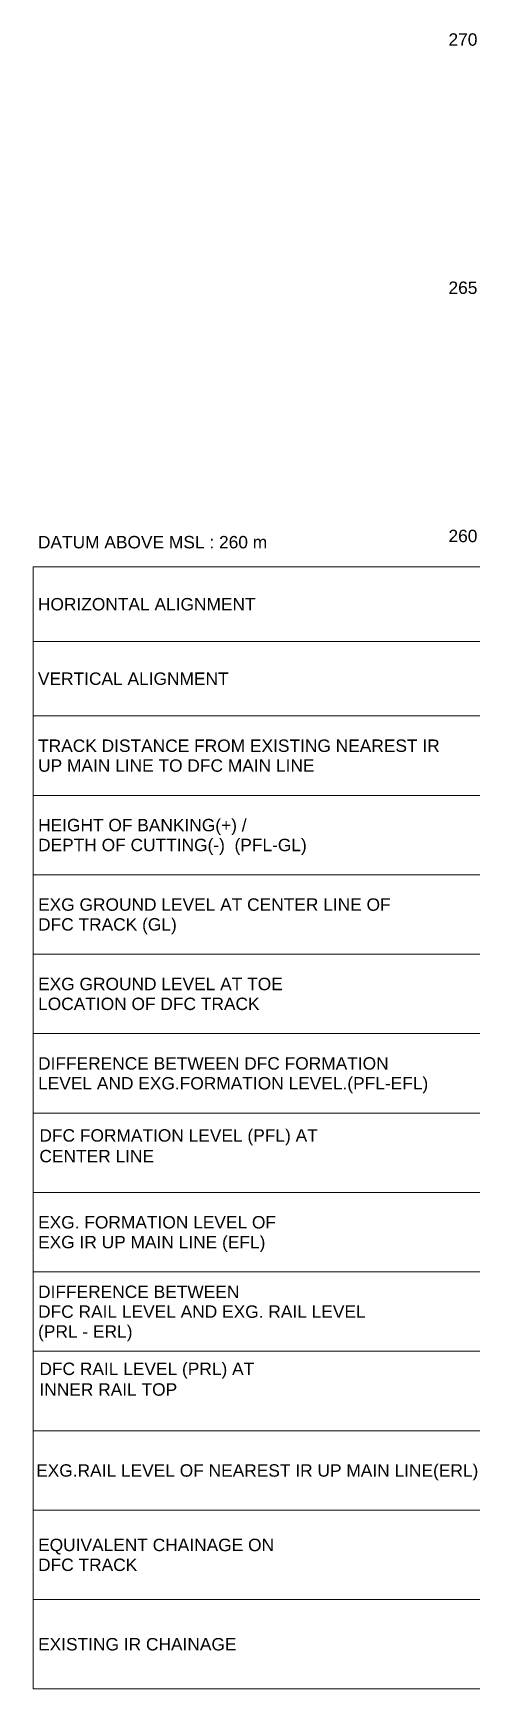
# Model space of a CAD drawing. Header units: metres. Extents: x -117481 to 30159, y 3176 to 3713.
# Drawn here: x 26905 to 26995, y 3373.3 to 3706.8 of the extents above; entities that cross this region are included whole.
import ezdxf
from ezdxf.enums import TextEntityAlignment as Align

# ---------------------------------------------------------------- set-up
doc = ezdxf.new("R2010")
doc.units = ezdxf.units.M
doc.header["$MEASUREMENT"] = 0
for name, color, linetype, lineweight in [('LS DATUM', 7, 'Continuous', 0), ('LS DATUM Y', 7, 'Continuous', 0), ('LS DIFF. EXG.RL & PRO. RL', 10, 'Continuous', 0), ('LS DIFF. PFL & EFL', 10, 'Continuous', 0), ('LS EXG FL', 7, 'Continuous', 0), ('LS EXG GL AT PRO TOE', 7, 'Continuous', 0), ('LS EXG. GL', 7, 'Continuous', 0), ('LS EXG. IR CH', 7, 'Continuous', 0), ('LS EXG. RL', 7, 'Continuous', 0), ('LS FRAME', 7, 'Continuous', 0), ('LS HORIZONTAL ALIGNMENT', 10, 'Continuous', 0), ('LS PRO. CUT & FILL', 10, 'Continuous', 0), ('LS PRO. DFCC CH', 10, 'Continuous', 0), ('LS PRO. FL', 10, 'Continuous', 0), ('LS PRO. RL', 10, 'Continuous', 0), ("LS TRACK CENTER's", 10, 'Continuous', 0), ('LS VERTICAL ALIGNMENT', 10, 'Continuous', 0)]:
    doc.layers.add(name, color=color, linetype=linetype, lineweight=lineweight)
doc.styles.add('Style-Arial', font='arial.ttf')
doc.styles.add('StyleArial', font='arial.ttf')

msp = doc.modelspace()

# ---------------------------------------------------------------- linework, layer by layer
at = {"layer": 'LS FRAME'}
for points in [[(26995, 3373.28), (26905, 3373.28), (26905, 3599.28)], [(26905, 3599.28), (26995, 3599.28)], [(26995, 3584.28), (26905, 3584.28)], [(26995, 3569.28), (26905, 3569.28)], [(26995, 3553.28), (26905, 3553.28)], [(26905, 3553.28), (26995, 3553.28)], [(26995, 3537.28), (26905, 3537.28)], [(26905, 3537.28), (26995, 3537.28)], [(26995, 3521.28), (26905, 3521.28)], [(26905, 3521.28), (26995, 3521.28)], [(26995, 3505.28), (26905, 3505.28)], [(26995, 3489.28), (26905, 3489.28)], [(26905, 3489.28), (26995, 3489.28)], [(26995, 3473.28), (26905, 3473.28)], [(26905, 3473.28), (26995, 3473.28)], [(26995, 3457.28), (26905, 3457.28)], [(26905, 3457.28), (26995, 3457.28)], [(26995, 3441.28), (26905, 3441.28)], [(26905, 3441.28), (26995, 3441.28)], [(26995, 3425.28), (26905, 3425.28)], [(26995, 3409.28), (26905, 3409.28)], [(26995, 3391.28), (26905, 3391.28)]]:
    msp.add_lwpolyline(points, dxfattribs=at)
at = {"layer": 'LS FRAME', "color": 7, "linetype": 'Continuous', "lineweight": 0}
msp.add_3dface([(26995, 3505.28), (26915, 3505.28), (26915, 3505.28)], dxfattribs=at)

# ---------------------------------------------------------------- texts
at = {"layer": 'LS DATUM', "color": 7, "style": 'StyleArial'}
msp.add_text('DATUM ABOVE MSL : 260 m', height=2.5, rotation=0, dxfattribs=at).set_placement((26905.97, 3604.28), align=Align.MIDDLE_LEFT)
at = {"layer": 'LS DATUM Y', "color": 7, "lineweight": 0, "style": 'Style-Arial'}
for s, p in [('270', (26994.5, 3704.28)), ('270', (26994.5, 3704.28)), ('265', (26994.5, 3654.28)), ('260', (26994.5, 3604.28))]:
    msp.add_text(s, height=2.5, dxfattribs=at).set_placement(p, align=Align.RIGHT)
at = {"layer": 'LS DIFF. EXG.RL & PRO. RL', "color": 10, "style": 'StyleArial'}
for s, p in [('DIFFERENCE BETWEEN ', (26906, 3453.28)), ('DFC RAIL LEVEL AND EXG. RAIL LEVEL ', (26906, 3449.28)), ('(PRL - ERL)', (26906, 3445.28))]:
    msp.add_text(s, height=2.5, rotation=0, dxfattribs=at).set_placement(p, align=Align.MIDDLE_LEFT)
at = {"layer": 'LS DIFF. PFL & EFL', "color": 10, "style": 'StyleArial'}
for s, p in [('DIFFERENCE BETWEEN DFC FORMATION ', (26906, 3499.28)), ('LEVEL AND EXG.FORMATION LEVEL.(PFL-EFL)', (26906, 3495.28))]:
    msp.add_text(s, height=2.5, rotation=0, dxfattribs=at).set_placement(p, align=Align.MIDDLE_LEFT)
at = {"layer": 'LS EXG FL', "style": 'StyleArial'}
for s, p in [('EXG. FORMATION LEVEL OF', (26906, 3467.28)), ('EXG IR UP MAIN LINE (EFL)', (26906, 3463.28))]:
    msp.add_text(s, height=2.5, rotation=0, dxfattribs=at).set_placement(p, align=Align.MIDDLE_LEFT)
at = {"layer": 'LS EXG GL AT PRO TOE', "color": 7, "style": 'StyleArial'}
for s, p in [('EXG GROUND LEVEL AT TOE', (26906, 3515.28)), ('LOCATION OF DFC TRACK', (26906, 3511.28))]:
    msp.add_text(s, height=2.5, rotation=0, dxfattribs=at).set_placement(p, align=Align.MIDDLE_LEFT)
at = {"layer": 'LS EXG. GL', "color": 7, "style": 'StyleArial'}
for s, p in [('EXG GROUND LEVEL AT CENTER LINE OF ', (26906, 3531.28)), ('DFC TRACK (GL)', (26906, 3527.28))]:
    msp.add_text(s, height=2.5, rotation=0, dxfattribs=at).set_placement(p, align=Align.MIDDLE_LEFT)
at = {"layer": 'LS EXG. IR CH', "style": 'StyleArial'}
msp.add_text('EXISTING IR CHAINAGE', height=2.5, rotation=0, dxfattribs=at).set_placement((26906, 3382.28), align=Align.MIDDLE_LEFT)
at = {"layer": 'LS EXG. RL', "style": 'StyleArial'}
msp.add_text('EXG.RAIL LEVEL OF NEAREST IR UP MAIN LINE(ERL)', height=2.5, rotation=0, dxfattribs=at).set_placement((26905.61, 3417.28), align=Align.MIDDLE_LEFT)
at = {"layer": 'LS HORIZONTAL ALIGNMENT', "style": 'StyleArial'}
msp.add_text('HORIZONTAL ALIGNMENT', height=2.5, rotation=0, dxfattribs=at).set_placement((26905.97, 3591.78), align=Align.MIDDLE_LEFT)
at = {"layer": 'LS PRO. CUT & FILL', "color": 10, "style": 'StyleArial'}
for s, p in [('HEIGHT OF BANKING(+) /', (26906, 3547.28)), ('DEPTH OF CUTTING(-)  (PFL-GL)', (26906, 3543.28))]:
    msp.add_text(s, height=2.5, rotation=0, dxfattribs=at).set_placement(p, align=Align.MIDDLE_LEFT)
at = {"layer": 'LS PRO. DFCC CH', "color": 10, "style": 'Style-Arial'}
for s, p in [('EQUIVALENT CHAINAGE ON ', (26906, 3402.28)), ('DFC TRACK', (26906, 3398.28))]:
    msp.add_text(s, height=2.5, rotation=0, dxfattribs=at).set_placement(p, align=Align.MIDDLE_LEFT)
at = {"layer": 'LS PRO. FL', "color": 10, "insert": (26906.27, 3486.02), "char_height": 2.5, "width": 61.1812, "attachment_point": 1, "rotation": 0, "style": 'StyleArial'}
msp.add_mtext('DFC FORMATION LEVEL (PFL) AT CENTER LINE ', dxfattribs=at)
at = {"layer": 'LS PRO. RL', "color": 10, "insert": (26906.27, 3439.01), "char_height": 2.5, "width": 50.4658, "attachment_point": 1, "rotation": 0, "style": 'StyleArial'}
msp.add_mtext('DFC RAIL LEVEL (PRL) AT INNER RAIL TOP', dxfattribs=at)
at = {"layer": "LS TRACK CENTER's", "color": 10, "style": 'StyleArial'}
for s, p in [('TRACK DISTANCE FROM EXISTING NEAREST IR ', (26906, 3563.28)), ('UP MAIN LINE TO DFC MAIN LINE', (26906, 3559.28))]:
    msp.add_text(s, height=2.5, rotation=0, dxfattribs=at).set_placement(p, align=Align.MIDDLE_LEFT)
at = {"layer": 'LS VERTICAL ALIGNMENT', "style": 'StyleArial'}
msp.add_text('VERTICAL ALIGNMENT', height=2.5, rotation=0, dxfattribs=at).set_placement((26905.97, 3576.78), align=Align.MIDDLE_LEFT)

doc.saveas('drawing.dxf')
